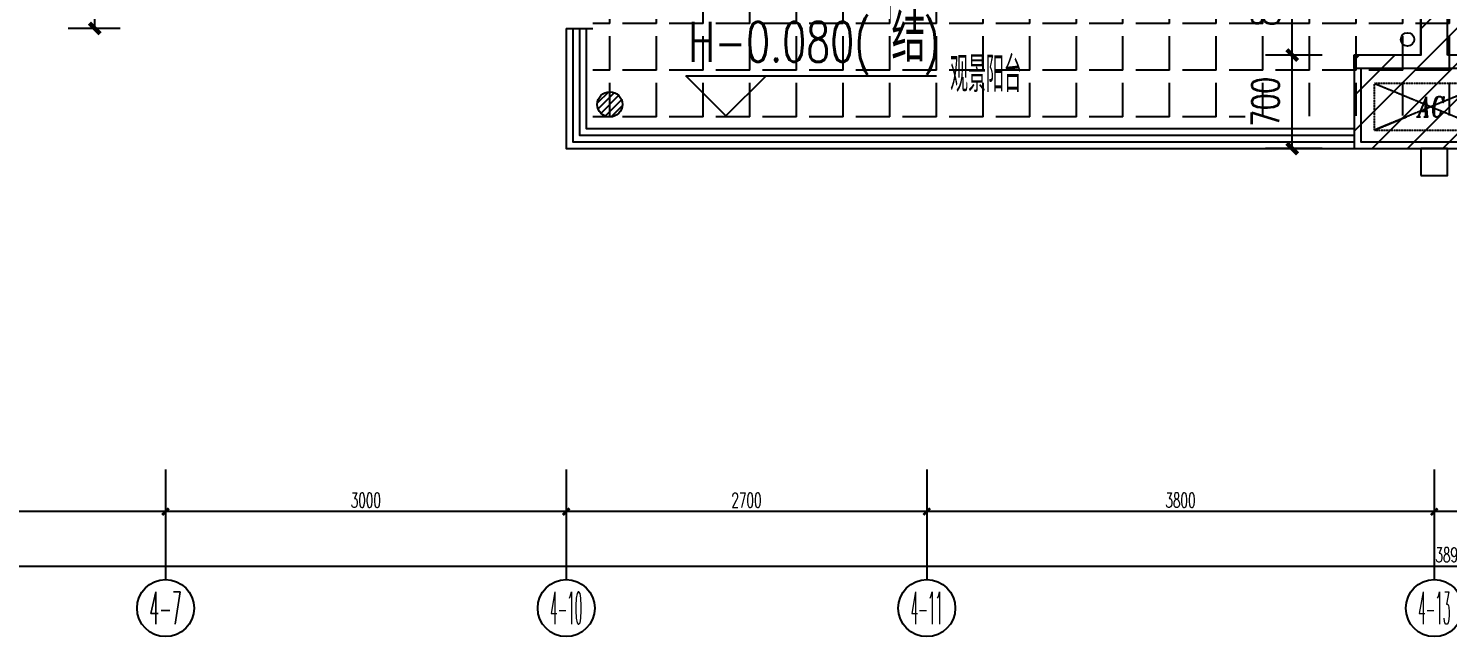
# Model space of a CAD drawing. Extents: x 184967 to 628822, y -100826 to 121332.
# Drawn here: x 265398 to 276025, y -4229 to 323 of the extents above; entities that cross this region are included whole.
import ezdxf
from ezdxf.enums import TextEntityAlignment as Align

# ---------------------------------------------------------------- set-up
doc = ezdxf.new("R2010")
doc.units = 0
doc.header["$MEASUREMENT"] = 0
doc.linetypes.add('DASH', pattern=[0.35, 0.25, -0.1])
for name, color, linetype in [('1-涂料1', 251, 'Continuous'), ('AXIS_TEXT', 7, 'Continuous'), ('by', 30, 'Continuous'), ('DIM_ELEV', 3, 'Continuous'), ('EQUIP_地漏', 7, 'Continuous'), ('KT', 8, 'DASH'), ('PUB_DIM', 3, 'Continuous'), ('pub_dim1', 190, 'Continuous'), ('PUB_TEXT', 7, 'Continuous'), ('TEXT', 7, 'Continuous'), ('VPIPE-雨水', 4, 'TG_Y'), ('WALL', 145, 'Continuous'), ('栏杆', 4, 'Continuous'), ('看线', 67, 'Continuous'), ('面积匡算', 1, 'Continuous')]:
    doc.layers.add(name, color=color, linetype=linetype)
doc.styles.add('_TCH_AXIS', font='COMPLEX', dxfattribs={"bigfont": 'GBCBIG'})
doc.styles.add('_TCH_DIM', font='SIMPLEX', dxfattribs={"bigfont": 'GBCBIG'})
doc.styles.add('_TCH_DIM_T3', font='SIMPLEX', dxfattribs={"width": 0.705882, "bigfont": 'GBCBIG'})
doc.styles.add('COMPLEX', font='COMPLEX')
doc.styles.add('ENGLISH', font='italict.shx')
doc.styles.add('TG_LINETYPE', font='GBXWXT', dxfattribs={"width": 0.7, "height": 3, "bigfont": 'GBCBIG'})
doc.styles.add('宋体', font='romans.shx', dxfattribs={"height": 2, "bigfont": 'gbcbig.shx'})
doc.styles.add('尺寸标注', font='txt.shx', dxfattribs={"width": 0.6, "height": 110})
doc.linetypes.add('TG_Y', pattern='A,3,-0.34,["Y",TG_LINETYPE,S=0.1,R=0,X=-0.23,Y=-0.08],0', length=3.34)
doc.dimstyles.new('1-50', dxfattribs={"dimscale": 50, "dimtxt": 110, "dimasz": 1, "dimexe": 2, "dimexo": 2, "dimgap": 0.6, "dimtad": 1, "dimdec": 0, "dimrnd": 5, "dimtxsty": '尺寸标注', "dimblk": 'ARCHTICK', "dimcen": 2.5, "dimclrd": 251, "dimclre": 251, "dimclrt": 50, "dimadec": 0, "dimazin": 0, "dimtfac": 1, "dimtdec": 0, "dimtix": 1, "dimtmove": 2, "dimatfit": 3, "dimldrblk": 'DOT', "dimfxl": 0, "dimarcsym": 0})
doc.dimstyles.new('_TCH_ARCH&&80', dxfattribs={"dimtxt": 204, "dimasz": 80, "dimexe": 200, "dimexo": 240, "dimgap": 98, "dimtad": 1, "dimdec": 0, "dimzin": 0, "dimdsep": 46, "dimtxsty": '_TCH_DIM_T3', "dimblk": 'ARCHTICK', "dimcen": 0.09, "dimclrt": 7, "dimazin": 2, "dimtfac": 1, "dimtdec": 0, "dimtix": 1, "dimtmove": 2, "dimatfit": 3, "dimfxl": 0, "dimtolj": 1, "dimtzin": 0, "dimarcsym": 0})
pattern_1 = [(180, (885131.04, 53445.53), (0, 349.25), [254, -95.25]), (90, (885131.04, 53445.53), (349.25, 2e-14), [254, -95.25])]

# ---------------------------------------------------------------- blocks, each defined once
blk = doc.blocks.new('_ArchTick')
at = {"color": 0, "linetype": 'ByBlock', "const_width": 0.4}
blk.add_lwpolyline([(-0.5, -0.5), (0.5, 0.5)], dxfattribs=at)
blk = doc.blocks.new('*D502')
at = {"layer": 'Defpoints', "color": 0, "transparency": 16777216}
for p in [(-2030, -7700), (-1600, -7700), (-1600, -8300)]:
    blk.add_point(p, dxfattribs=at)
at = {"layer": 'pub_dim1', "color": 0, "lineweight": -2, "transparency": 16777216}
for p, q in [((-1840, -7700), (-2230, -7700)), ((-2030, -8300), (-2030, -7700)), ((-1840, -8300), (-2230, -8300))]:
    blk.add_line(p, q, dxfattribs=at)
at = {"layer": 'pub_dim1', "color": 0, "lineweight": -2, "transparency": 16777216, "xscale": 80, "yscale": 80, "zscale": 80}
for p, rotation in [((-2030, -7700), 90), ((-2030, -8300), 270)]:
    blk.add_blockref('_ArchTick', p, dxfattribs=dict(at, rotation=rotation))
at = {"layer": 'pub_dim1', "color": 7, "transparency": 16777216, "insert": (-2230, -7995), "char_height": 204, "attachment_point": 5, "rotation": 90, "style": '_TCH_DIM_T3'}
blk.add_mtext('\\A1;600', dxfattribs=at)
blk = doc.blocks.new('$TwtSys$00000141')
for p, q in [((-94, 8), (-10, 92)), ((-94, 8), (-10, 92)), ((-87, -35), (35, 87)), ((-87, -35), (35, 87)), ((-66, -66), (66, 66)), ((-66, -66), (66, 66)), ((-32, -87), (88, 33)), ((-32, -87), (88, 33)), ((11, -92), (92, -11)), ((11, -92), (92, -11))]:
    blk.add_line(p, q)
blk.add_circle((0, 0), 94)
blk.add_circle((0, 0), 94)
blk = doc.blocks.new('awrtt')
at = {"layer": 'KT', "linetype": 'DASH'}
for p, q in [((195123, -20713), (194273, -20713)), ((194273, -20713), (194516, -20813)), ((195123, -20713), (194273, -21063)), ((194273, -21063), (194273, -20713)), ((194273, -20713), (195123, -21063)), ((194880, -20813), (195123, -20713)), ((195123, -21063), (195123, -20713)), ((195123, -21063), (195123, -20713)), ((194273, -21063), (194516, -20963)), ((194880, -20963), (195123, -21063)), ((194273, -21063), (195123, -21063))]:
    blk.add_line(p, q, dxfattribs=at)
at = {"layer": 'KT', "linetype": 'DASH', "style": 'ENGLISH', "width": 0.75}
blk.add_text('AC', height=150, dxfattribs=at).set_placement((194698, -20888), align=Align.MIDDLE_CENTER)
blk = doc.blocks.new('46s')
at = {"layer": 'VPIPE-雨水', "linetype": 'Continuous'}
blk.add_circle((18450, -17782), 50, dxfattribs=at)
blk = doc.blocks.new('*D667')
at = {"layer": 'Defpoints', "color": 0, "transparency": 16777216}
for p in [(274862, 123), (275325, 123), (275325, -577)]:
    blk.add_point(p, dxfattribs=at)
at = {"layer": 'pub_dim1', "color": 0, "lineweight": -2, "transparency": 16777216}
for p, q in [((275085, 123), (274662, 123)), ((274862, -577), (274862, 123)), ((275085, -577), (274662, -577))]:
    blk.add_line(p, q, dxfattribs=at)
at = {"layer": 'pub_dim1', "color": 0, "lineweight": -2, "transparency": 16777216, "xscale": 80, "yscale": 80, "zscale": 80}
for p, rotation in [((274862, 123), 90), ((274862, -577), 270)]:
    blk.add_blockref('_ArchTick', p, dxfattribs=dict(at, rotation=rotation))
at = {"layer": 'pub_dim1', "color": 7, "transparency": 16777216, "insert": (274662, -227), "char_height": 204, "attachment_point": 5, "rotation": 90, "style": '_TCH_DIM_T3'}
blk.add_mtext('\\A1;700', dxfattribs=at)
blk = doc.blocks.new('*D668')
at = {"layer": 'Defpoints', "color": 0, "transparency": 16777216}
for p in [(274862, 923), (275325, 923), (275325, 123)]:
    blk.add_point(p, dxfattribs=at)
at = {"layer": 'pub_dim1', "color": 0, "lineweight": -2, "transparency": 16777216}
for p, q in [((275085, 923), (274662, 923)), ((274862, 123), (274862, 923)), ((275085, 123), (274662, 123))]:
    blk.add_line(p, q, dxfattribs=at)
at = {"layer": 'pub_dim1', "color": 0, "lineweight": -2, "transparency": 16777216, "xscale": 80, "yscale": 80, "zscale": 80}
for p, rotation in [((274862, 923), 90), ((274862, 123), 270)]:
    blk.add_blockref('_ArchTick', p, dxfattribs=dict(at, rotation=rotation))
at = {"layer": 'pub_dim1', "color": 7, "transparency": 16777216, "insert": (274662, 523), "char_height": 204, "attachment_point": 5, "rotation": 90, "style": '_TCH_DIM_T3'}
blk.add_mtext('\\A1;800', dxfattribs=at)
blk = doc.blocks.new('*D762')
at = {"layer": 'Defpoints', "color": 0, "linetype": 'ByBlock', "transparency": 16777216}
for p in [(256625, -2977), (295525, -2977), (295525, -3703)]:
    blk.add_point(p, dxfattribs=at)
at = {"layer": 'PUB_DIM', "color": 251, "lineweight": -2, "transparency": 16777216}
for p, q in [((256625, -3453), (256625, -3803)), ((295525, -3453), (295525, -3803)), ((256625, -3703), (295525, -3703))]:
    blk.add_line(p, q, dxfattribs=at)
at = {"layer": 'PUB_DIM', "color": 251, "linetype": 'ByBlock', "lineweight": -2, "transparency": 16777216, "xscale": 50, "yscale": 50, "zscale": 50, "rotation": 180}
blk.add_blockref('_ArchTick', (256625, -3703), dxfattribs=at)
at = {"layer": 'PUB_DIM', "color": 251, "linetype": 'ByBlock', "lineweight": -2, "transparency": 16777216, "xscale": 50, "yscale": 50, "zscale": 50}
blk.add_blockref('_ArchTick', (295525, -3703), dxfattribs=at)
at = {"layer": 'PUB_DIM', "color": 50, "linetype": 'ByBlock', "transparency": 16777216, "insert": (276075, -3618), "char_height": 110, "attachment_point": 5, "style": '尺寸标注'}
blk.add_mtext('38900', dxfattribs=at)
blk = doc.blocks.new('_Dot')
at = {"color": 0, "linetype": 'ByBlock', "lineweight": -2}
blk.add_line((-0.5, 0), (-1, 0), dxfattribs=at)
at = {"color": 0, "linetype": 'ByBlock', "const_width": 0.5}
blk.add_lwpolyline([(-0.25, 0, 1), (0.25, 0, 1)], format="xyb", close=True, dxfattribs=at)
blk = doc.blocks.new('*D763')
at = {"layer": 'Defpoints', "color": 0, "linetype": 'ByBlock', "transparency": 16777216}
for p in [(275925, -2977), (279725, -2977), (275925, -3294)]:
    blk.add_point(p, dxfattribs=at)
at = {"layer": 'PUB_DIM', "color": 251, "lineweight": -2, "transparency": 16777216}
for p, q in [((275925, -3077), (275925, -3394)), ((279725, -3077), (279725, -3394)), ((279725, -3294), (275925, -3294))]:
    blk.add_line(p, q, dxfattribs=at)
at = {"layer": 'PUB_DIM', "color": 251, "linetype": 'ByBlock', "lineweight": -2, "transparency": 16777216, "xscale": 50, "yscale": 50, "zscale": 50, "rotation": 180}
blk.add_blockref('_ArchTick', (275925, -3294), dxfattribs=at)
at = {"layer": 'PUB_DIM', "color": 251, "linetype": 'ByBlock', "lineweight": -2, "transparency": 16777216, "xscale": 50, "yscale": 50, "zscale": 50}
blk.add_blockref('_ArchTick', (279725, -3294), dxfattribs=at)
at = {"layer": 'PUB_DIM', "color": 50, "linetype": 'ByBlock', "transparency": 16777216, "insert": (277825, -3209), "char_height": 110, "attachment_point": 5, "style": '尺寸标注'}
blk.add_mtext('3800', dxfattribs=at)
blk = doc.blocks.new('_AXISO')
blk.add_circle((0, 0), 0.5)
at = {"layer": 'AXIS_TEXT', "style": 'COMPLEX', "width": 1.041667}
blk.add_attdef('A', text='', height=0.56, dxfattribs=at).set_placement((-0.25, -0.28), (0.25, -0.28), align=Align.FIT)
blk = doc.blocks.new('*D769')
at = {"layer": 'Defpoints', "color": 0, "linetype": 'ByBlock', "transparency": 16777216}
for p in [(272125, -2977), (275925, -2977), (272125, -3294)]:
    blk.add_point(p, dxfattribs=at)
at = {"layer": 'WALL', "color": 251, "lineweight": -2, "transparency": 16777216}
for p, q in [((272125, -3077), (272125, -3394)), ((275925, -3077), (275925, -3394)), ((275925, -3294), (272125, -3294))]:
    blk.add_line(p, q, dxfattribs=at)
at = {"layer": 'WALL', "color": 251, "linetype": 'ByBlock', "lineweight": -2, "transparency": 16777216, "xscale": 50, "yscale": 50, "zscale": 50, "rotation": 180}
blk.add_blockref('_ArchTick', (272125, -3294), dxfattribs=at)
at = {"layer": 'WALL', "color": 251, "linetype": 'ByBlock', "lineweight": -2, "transparency": 16777216, "xscale": 50, "yscale": 50, "zscale": 50}
blk.add_blockref('_ArchTick', (275925, -3294), dxfattribs=at)
at = {"layer": 'WALL', "color": 50, "linetype": 'ByBlock', "transparency": 16777216, "insert": (274025, -3209), "char_height": 110, "attachment_point": 5, "style": '尺寸标注'}
blk.add_mtext('3800', dxfattribs=at)
blk = doc.blocks.new('*D770')
at = {"layer": 'Defpoints', "color": 0, "linetype": 'ByBlock', "transparency": 16777216}
for p in [(269425, -2977), (272125, -2977), (269425, -3294)]:
    blk.add_point(p, dxfattribs=at)
at = {"layer": 'WALL', "color": 251, "lineweight": -2, "transparency": 16777216}
for p, q in [((269425, -3077), (269425, -3394)), ((272125, -3077), (272125, -3394)), ((272125, -3294), (269425, -3294))]:
    blk.add_line(p, q, dxfattribs=at)
at = {"layer": 'WALL', "color": 251, "linetype": 'ByBlock', "lineweight": -2, "transparency": 16777216, "xscale": 50, "yscale": 50, "zscale": 50, "rotation": 180}
blk.add_blockref('_ArchTick', (269425, -3294), dxfattribs=at)
at = {"layer": 'WALL', "color": 251, "linetype": 'ByBlock', "lineweight": -2, "transparency": 16777216, "xscale": 50, "yscale": 50, "zscale": 50}
blk.add_blockref('_ArchTick', (272125, -3294), dxfattribs=at)
at = {"layer": 'WALL', "color": 50, "linetype": 'ByBlock', "transparency": 16777216, "insert": (270775, -3209), "char_height": 110, "attachment_point": 5, "style": '尺寸标注'}
blk.add_mtext('2700', dxfattribs=at)
blk = doc.blocks.new('*D771')
at = {"layer": 'Defpoints', "color": 0, "linetype": 'ByBlock', "transparency": 16777216}
for p in [(266425, -2977), (269425, -2977), (266425, -3294)]:
    blk.add_point(p, dxfattribs=at)
at = {"layer": 'WALL', "color": 251, "lineweight": -2, "transparency": 16777216}
for p, q in [((266425, -3077), (266425, -3394)), ((269425, -3077), (269425, -3394)), ((269425, -3294), (266425, -3294))]:
    blk.add_line(p, q, dxfattribs=at)
at = {"layer": 'WALL', "color": 251, "linetype": 'ByBlock', "lineweight": -2, "transparency": 16777216, "xscale": 50, "yscale": 50, "zscale": 50, "rotation": 180}
blk.add_blockref('_ArchTick', (266425, -3294), dxfattribs=at)
at = {"layer": 'WALL', "color": 251, "linetype": 'ByBlock', "lineweight": -2, "transparency": 16777216, "xscale": 50, "yscale": 50, "zscale": 50}
blk.add_blockref('_ArchTick', (269425, -3294), dxfattribs=at)
at = {"layer": 'WALL', "color": 50, "linetype": 'ByBlock', "transparency": 16777216, "insert": (267925, -3209), "char_height": 110, "attachment_point": 5, "style": '尺寸标注'}
blk.add_mtext('3000', dxfattribs=at)
blk = doc.blocks.new('*D772')
at = {"layer": 'Defpoints', "color": 0, "linetype": 'ByBlock', "transparency": 16777216}
for p in [(263025, -2977), (266425, -2977), (263025, -3294)]:
    blk.add_point(p, dxfattribs=at)
at = {"layer": 'WALL', "color": 251, "lineweight": -2, "transparency": 16777216}
for p, q in [((263025, -3077), (263025, -3394)), ((266425, -3077), (266425, -3394)), ((266425, -3294), (263025, -3294))]:
    blk.add_line(p, q, dxfattribs=at)
at = {"layer": 'WALL', "color": 251, "linetype": 'ByBlock', "lineweight": -2, "transparency": 16777216, "xscale": 50, "yscale": 50, "zscale": 50, "rotation": 180}
blk.add_blockref('_ArchTick', (263025, -3294), dxfattribs=at)
at = {"layer": 'WALL', "color": 251, "linetype": 'ByBlock', "lineweight": -2, "transparency": 16777216, "xscale": 50, "yscale": 50, "zscale": 50}
blk.add_blockref('_ArchTick', (266425, -3294), dxfattribs=at)
at = {"layer": 'WALL', "color": 50, "linetype": 'ByBlock', "transparency": 16777216, "insert": (264725, -3209), "char_height": 110, "attachment_point": 5, "style": '尺寸标注'}
blk.add_mtext('3400', dxfattribs=at)
blk = doc.blocks.new('A')
at = {"layer": 'pub_dim1'}
dim = blk.add_linear_dim(base=(-2029.8, -7700), p1=(-1600, -8300), p2=(-1600, -7700), angle=90, text='600', dimstyle='_TCH_ARCH&&80', dxfattribs=at)
dim.commit()
dim.dimension.update_dxf_attribs({"geometry": '*D502', "text_midpoint": (-2229.8, -7995.1), "dimtype": 129})

msp = doc.modelspace()

# ---------------------------------------------------------------- hatches: boundary and pattern name
at = {"layer": '1-涂料1'}
h = msp.add_hatch(dxfattribs=at)
h.set_pattern_fill('ANGLE', color=256, scale=100, style=0)
h.set_pattern_definition(pattern_1)
h.paths.add_polyline_path([(269625.2, -377.5), (269625.2, 774.5), (269663.2, 922.5), (271366.4, 904.2), (275925.2, 922.5), (275925.2, -327.5)])
h = msp.add_hatch(dxfattribs=at)
h.set_pattern_fill('ANGLE', color=256, scale=100, style=0)
h.set_pattern_definition(pattern_1)
h.paths.add_polyline_path([(282225.2, -377.5), (282225.2, 774.5), (282187.2, 922.5), (280484, 904.2), (275925.2, 922.5), (275925.2, -327.5)])
at = {"layer": '面积匡算'}
h = msp.add_hatch(dxfattribs=at)
h.set_pattern_fill('ANSI31', color=6, scale=1500)
h.paths.add_polyline_path([(275325.2, -577.5), (282425.2, -577.5), (282425.2, 322.5), (285525.2, 322.5), (285525.2, 4022.5), (286125.2, 4022.5), (286125.2, 5122.5), (285525.2, 5122.5), (285525.2, 5922.5), (283925.2, 5922.5), (283925.2, 8622.5), (280825.2, 8622.5), (280825.2, 10222.5), (279825.2, 10222.5), (279825.2, 11222.5), (277325.2, 11222.5), (277325.2, 9722.5), (275825.2, 9722.5), (275825.2, 122.5), (275325.2, 122.5)])

# ---------------------------------------------------------------- linework, layer by layer
at = {"layer": 'by'}
for points in [[(275325.2, 22.5), (275325.2, -577.5), (276425.2, -577.5)], [(275375.2, 22.5), (275375.2, -527.5), (276425.2, -527.5)]]:
    msp.add_lwpolyline(points, dxfattribs=at)
at = {"layer": 'DIM_ELEV'}
for p, q in [((270621.8, -332), (270321.8, -32)), ((270321.8, -32), (272198.6, -32)), ((270621.8, -332), (270921.8, -32))]:
    msp.add_line(p, q, dxfattribs=at)
at = {"layer": 'PUB_DIM', "linetype": 'ByBlock'}
for p, q in [((266425.2, -2977.5), (266425.2, -3802.3)), ((269425.2, -2977.5), (269425.2, -3802.3)), ((272125.2, -2977.5), (272125.2, -3802.3)), ((275925.2, -2977.5), (275925.2, -3802.3))]:
    msp.add_line(p, q, dxfattribs=at)
at = {"layer": 'WALL'}
for p, q in [((275825.2, 122.5), (275825.2, 922.5)), ((276025.2, 122.5), (276025.2, 922.5)), ((269425.2, 322.5), (269625.2, 322.5)), ((275825.2, 122.5), (275325.2, 122.5)), ((275325.2, 22.5), (275325.2, 122.5)), ((276525.2, 122.5), (276025.2, 122.5)), ((275925.2, 22.5), (275325.2, 22.5)), ((276425.2, 22.5), (275925.2, 22.5))]:
    msp.add_line(p, q, dxfattribs=at)
at = {"layer": 'WALL', "color": 1, "linetype": 'ByBlock'}
msp.add_lwpolyline([(275325.2, -577.5), (282425.2, -577.5), (282425.2, 322.5), (285525.2, 322.5), (285525.2, 4022.5), (286125.2, 4022.5), (286125.2, 5122.5), (285525.2, 5122.5), (285525.2, 5922.5), (283925.2, 5922.5), (283925.2, 8622.5), (280825.2, 8622.5), (280825.2, 10222.5), (279825.2, 10222.5), (279825.2, 11222.5), (277325.2, 11222.5), (277325.2, 9722.5), (275825.2, 9722.5), (275825.2, 122.5), (275325.2, 122.5), (275325.2, -577.5), (275325.2, -577.5)], dxfattribs=at)
at = {"layer": 'WALL'}
msp.add_lwpolyline([(275825.2, -777.5), (276025.2, -777.5), (276025.2, -577.5), (275825.2, -577.5)], close=True, dxfattribs=at)
at = {"layer": '栏杆'}
for points in [[(269475.2, 322.5), (269475.2, -527.5), (275325.2, -527.5)], [(269525.2, 322.5), (269525.2, -477.5), (275325.2, -477.5)]]:
    msp.add_lwpolyline(points, dxfattribs=at)
at = {"layer": '看线'}
for points in [[(269425.2, 322.5), (269425.2, -577.5), (275625.2, -577.5)], [(269575.2, 322.5), (269575.2, -427.5), (275325.2, -427.5)]]:
    msp.add_lwpolyline(points, dxfattribs=at)

# ---------------------------------------------------------------- block references
msp.add_blockref('awrtt', (81203.7, 20624.4))
at = {"layer": 'EQUIP_地漏', "rotation": 180}
msp.add_blockref('$TwtSys$00000141', (269752, -246.2), dxfattribs=at)
at = {"layer": 'PUB_DIM', "linetype": 'ByBlock'}
ref = msp.add_blockref('_AXISO', (266425.2, -4015.7), dxfattribs=dict(at, xscale=426.6560000000001, yscale=426.6560000000001, zscale=426.6560000000001, rotation=180))
ref.add_attrib('A', '4-7', dxfattribs={"layer": 'AXIS_TEXT', "height": 241.35, "style": '_TCH_AXIS', "width": 0.344262}).set_placement((266304.5, -4136.4), (266545.9, -4136.4), align=Align.FIT)
ref = msp.add_blockref('_AXISO', (269425.2, -4015.7), dxfattribs=dict(at, xscale=426.6560000000001, yscale=426.6560000000001, zscale=426.6560000000001, rotation=180))
ref.add_attrib('A', '4-10', dxfattribs={"layer": 'AXIS_TEXT', "height": 241.35, "style": '_TCH_AXIS', "width": 0.276316}).set_placement((269304.5, -4136.4), (269545.9, -4136.4), align=Align.FIT)
ref = msp.add_blockref('_AXISO', (272125.2, -4015.7), dxfattribs=dict(at, xscale=426.6560000000001, yscale=426.6560000000001, zscale=426.6560000000001, rotation=180))
ref.add_attrib('A', '4-11', dxfattribs={"layer": 'AXIS_TEXT', "height": 241.35, "style": '_TCH_AXIS', "width": 0.295775}).set_placement((272004.5, -4136.4), (272245.9, -4136.4), align=Align.FIT)
ref = msp.add_blockref('_AXISO', (275925.2, -4015.7), dxfattribs=dict(at, xscale=426.6560000000001, yscale=426.6560000000001, zscale=426.6560000000001, rotation=180))
ref.add_attrib('A', '4-13', dxfattribs={"layer": 'AXIS_TEXT', "height": 241.35, "style": '_TCH_AXIS', "width": 0.276316}).set_placement((275804.5, -4136.4), (276045.9, -4136.4), align=Align.FIT)
at = {"layer": 'WALL'}
for name, p in [('46s', (257275.2, 18022.4)), ('A', (267925.2, 8622.5))]:
    msp.add_blockref(name, p, dxfattribs=at)

# ---------------------------------------------------------------- texts
at = {"layer": 'PUB_TEXT', "style": '_TCH_DIM', "width": 0.705882}
for s, p in [('H-0.080(', (270340.3, 73)), (')', (272098.6, 73))]:
    msp.add_text(s, height=297.5, dxfattribs=at).set_placement(p)
at = {"layer": 'PUB_TEXT', "style": '_TCH_DIM'}
msp.add_text('结', height=357.4, dxfattribs=at).set_placement((271860.3, 73))
at = {"layer": 'TEXT', "style": '宋体', "width": 0.7}
msp.add_text('观景阳台', height=265.82, dxfattribs=at).set_placement((272300.3, -153.8))

# ---------------------------------------------------------------- dimensions: what is measured, and where the dimension line sits
at = {"layer": 'PUB_DIM', "linetype": 'ByBlock'}
dim = msp.add_aligned_dim(p1=(256625.2, -2977.5), p2=(295525.2, -2977.5), distance=-725.2, dimstyle='1-50', override={"dimfxl": 5, "dimfxlon": 1}, dxfattribs=at)
dim.commit()
dim.dimension.update_dxf_attribs({"geometry": '*D762', "text_midpoint": (276075.2, -3617.7)})
dim = msp.add_linear_dim(base=(275925.2, -3293.8), p1=(279725.2, -2977.5), p2=(275925.2, -2977.5), angle=180, dimstyle='1-50', override={"dimfxl": 5, "dimfxlon": 1}, dxfattribs=at)
dim.commit()
dim.dimension.update_dxf_attribs({"geometry": '*D763', "text_midpoint": (277825.2, -3208.8)})
at = {"layer": 'pub_dim1'}
for p1, p2, text, picture, middle in [((275325.2, 122.5), (275325.2, 922.5), '800', '*D668', (274661.8, 522.5)), ((275325.2, -577.5), (275325.2, 122.5), '700', '*D667', (274661.8, -227.5))]:
    dim = msp.add_aligned_dim(p1=p1, p2=p2, distance=463.4, text=text, dimstyle='_TCH_ARCH&&80', dxfattribs=at)
    dim.commit()
    dim.dimension.update_dxf_attribs({"geometry": picture, "text_midpoint": middle})
at = {"layer": 'WALL', "color": 1, "linetype": 'ByBlock'}
for base, p1, p2, picture, middle in [((263025.2, -3293.8), (266425.2, -2977.5), (263025.2, -2977.5), '*D772', (264725.2, -3208.8)), ((266425.2, -3293.8), (269425.2, -2977.5), (266425.2, -2977.5), '*D771', (267925.2, -3208.8)), ((269425.2, -3293.8), (272125.2, -2977.5), (269425.2, -2977.5), '*D770', (270775.2, -3208.8)), ((272125.2, -3293.8), (275925.2, -2977.5), (272125.2, -2977.5), '*D769', (274025.2, -3208.8))]:
    dim = msp.add_linear_dim(base=base, p1=p1, p2=p2, angle=180, dimstyle='1-50', override={"dimfxl": 5, "dimfxlon": 1}, dxfattribs=at)
    dim.commit()
    dim.dimension.update_dxf_attribs({"geometry": picture, "text_midpoint": middle})

doc.saveas('drawing.dxf')
